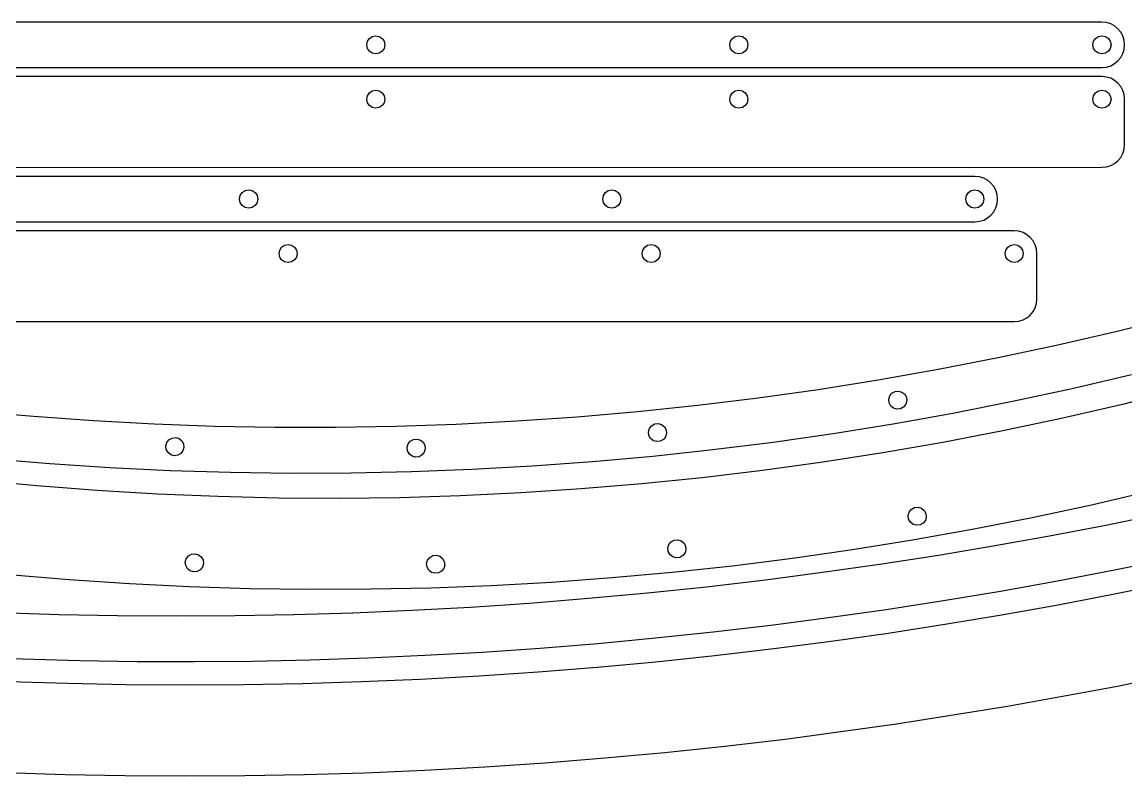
# Model space of a CAD drawing. Extents: x -2300 to 2026, y -6513 to 1502.
# Drawn here: x -1941.8 to -1698.6, y 870.2 to 1036.2 of the extents above; entities that cross this region are included whole.
import ezdxf

# ---------------------------------------------------------------- set-up
doc = ezdxf.new("R2010")
doc.units = 0

msp = doc.modelspace()

# ---------------------------------------------------------------- linework, layer by layer
at = {"layer": 'Layer 1'}
for p, q in [((-1703.85, 1036.22994), (-2183.85, 1036.23)), ((-1702.839913, 1036.128721), (-1703.85, 1036.22994)), ((-1701.900211, 1035.838263), (-1702.839913, 1036.128721)), ((-1701.050711, 1035.378364), (-1701.900211, 1035.838263)), ((-1700.31123, 1034.768822), (-1701.050711, 1035.378364)), ((-1699.701583, 1034.029436), (-1700.31123, 1034.768822)), ((-1699.241587, 1033.180003), (-1699.701583, 1034.029436)), ((-1865.85065, 1031.21216), (-1865.693436, 1031.990639)), ((-1865.693436, 1031.990639), (-1865.264724, 1032.62635)), ((-1865.264724, 1032.62635), (-1864.628914, 1033.054918)), ((-1864.628914, 1033.054918), (-1863.8504, 1033.21197)), ((-1863.8504, 1033.21197), (-1863.072041, 1033.054794)), ((-1863.072041, 1033.054794), (-1862.436347, 1032.626182)), ((-1862.436347, 1032.626182), (-1862.007672, 1031.990512)), ((-1862.007672, 1031.990512), (-1861.85037, 1031.21216)), ((-1785.85025, 1031.21216), (-1785.693036, 1031.990639)), ((-1785.693036, 1031.990639), (-1785.264324, 1032.62635)), ((-1785.264324, 1032.62635), (-1784.628514, 1033.054918)), ((-1784.628514, 1033.054918), (-1783.85, 1033.21197)), ((-1783.85, 1033.21197), (-1783.071744, 1033.054794)), ((-1783.071744, 1033.054794), (-1782.436277, 1032.626182)), ((-1782.436277, 1032.626182), (-1782.007829, 1031.990512)), ((-1782.007829, 1031.990512), (-1781.85063, 1031.21216)), ((-1705.85047, 1031.21216), (-1705.693222, 1031.990639)), ((-1705.693222, 1031.990639), (-1705.264435, 1032.62635)), ((-1705.264435, 1032.62635), (-1704.628548, 1033.054918)), ((-1704.628548, 1033.054918), (-1703.85, 1033.21197)), ((-1703.85, 1033.21197), (-1703.071676, 1033.054794)), ((-1703.071676, 1033.054794), (-1702.436058, 1032.626182)), ((-1702.436058, 1032.626182), (-1702.007458, 1031.990512)), ((-1702.007458, 1031.990512), (-1701.85019, 1031.21216)), ((-1698.951057, 1032.240322), (-1699.241587, 1033.180003)), ((-1698.84981, 1031.23019), (-1698.951057, 1032.240322)), ((-1865.693561, 1030.433622), (-1865.85065, 1031.21216)), ((-1865.264892, 1029.797973), (-1865.693561, 1030.433622)), ((-1864.629041, 1029.369465), (-1865.264892, 1029.797973)), ((-1863.8504, 1029.21235), (-1864.629041, 1029.369465)), ((-1863.071828, 1029.369494), (-1863.8504, 1029.21235)), ((-1863.8504, 1029.21235), (-1863.8504, 1029.21235)), ((-1862.436103, 1029.798053), (-1863.071828, 1029.369494)), ((-1862.007519, 1030.433712), (-1862.436103, 1029.798053)), ((-1861.85037, 1031.21216), (-1862.007519, 1030.433712)), ((-1785.693161, 1030.433622), (-1785.85025, 1031.21216)), ((-1785.264492, 1029.797973), (-1785.693161, 1030.433622)), ((-1784.628641, 1029.369465), (-1785.264492, 1029.797973)), ((-1783.85, 1029.21235), (-1784.628641, 1029.369465)), ((-1783.071532, 1029.369494), (-1783.85, 1029.21235)), ((-1783.85, 1029.21235), (-1783.85, 1029.21235)), ((-1782.436033, 1029.798053), (-1783.071532, 1029.369494)), ((-1782.007676, 1030.433712), (-1782.436033, 1029.798053)), ((-1781.85063, 1031.21216), (-1782.007676, 1030.433712)), ((-1705.693376, 1030.433622), (-1705.85047, 1031.21216)), ((-1705.264681, 1029.797973), (-1705.693376, 1030.433622)), ((-1704.628764, 1029.369465), (-1705.264681, 1029.797973)), ((-1703.85, 1029.21235), (-1704.628764, 1029.369465)), ((-1703.071555, 1029.369494), (-1703.85, 1029.21235)), ((-1703.85, 1029.21235), (-1703.85, 1029.21235)), ((-1702.435895, 1029.798053), (-1703.071555, 1029.369494)), ((-1702.007335, 1030.433712), (-1702.435895, 1029.798053)), ((-1701.85019, 1031.21216), (-1702.007335, 1030.433712)), ((-1699.701583, 1028.430805), (-1699.241587, 1029.280308)), ((-1699.241587, 1029.280308), (-1698.951057, 1030.220039)), ((-1698.951057, 1030.220039), (-1698.84981, 1031.23019)), ((-1702.839913, 1026.331238), (-1701.900211, 1026.621746)), ((-1701.900211, 1026.621746), (-1701.050711, 1027.081715)), ((-1701.050711, 1027.081715), (-1700.31123, 1027.691337)), ((-1700.31123, 1027.691337), (-1699.701583, 1028.430805)), ((-2183.85, 1026.23006), (-1703.85, 1026.23)), ((-1703.85019, 1024.23019), (-2183.85, 1024.23)), ((-1702.840103, 1024.128952), (-1703.85019, 1024.23019)), ((-1703.85, 1026.23), (-1702.839913, 1026.331238)), ((-1701.900401, 1023.838444), (-1702.840103, 1024.128952)), ((-1701.050901, 1023.378475), (-1701.900401, 1023.838444)), ((-1700.31142, 1022.768853), (-1701.050901, 1023.378475)), ((-1699.701773, 1022.029385), (-1700.31142, 1022.768853)), ((-1699.241777, 1021.179882), (-1699.701773, 1022.029385)), ((-1865.85065, 1019.23013), (-1865.693436, 1020.008609)), ((-1865.693561, 1018.451465), (-1865.85065, 1019.23013)), ((-1865.693436, 1020.008609), (-1865.264724, 1020.64432)), ((-1865.264724, 1020.64432), (-1864.628914, 1021.072888)), ((-1864.628914, 1021.072888), (-1863.8504, 1021.22994)), ((-1863.8504, 1021.22994), (-1863.072041, 1021.072764)), ((-1863.072041, 1021.072764), (-1862.436347, 1020.644152)), ((-1862.436347, 1020.644152), (-1862.007672, 1020.008482)), ((-1862.007672, 1020.008482), (-1861.85037, 1019.23013)), ((-1861.85037, 1019.23013), (-1862.007519, 1018.451586)), ((-1785.85025, 1019.23013), (-1785.693036, 1020.008609)), ((-1785.693161, 1018.451465), (-1785.85025, 1019.23013)), ((-1785.693036, 1020.008609), (-1785.264324, 1020.64432)), ((-1785.264324, 1020.64432), (-1784.628514, 1021.072888)), ((-1784.628514, 1021.072888), (-1783.85, 1021.22994)), ((-1783.85, 1021.22994), (-1783.071744, 1021.072764)), ((-1783.071744, 1021.072764), (-1782.436277, 1020.644152)), ((-1782.436277, 1020.644152), (-1782.007829, 1020.008482)), ((-1782.007829, 1020.008482), (-1781.85063, 1019.23013)), ((-1781.85063, 1019.23013), (-1782.007676, 1018.451586)), ((-1705.85047, 1019.23013), (-1705.693222, 1020.008609)), ((-1705.693376, 1018.451465), (-1705.85047, 1019.23013)), ((-1705.693222, 1020.008609), (-1705.264435, 1020.64432)), ((-1705.264435, 1020.64432), (-1704.628548, 1021.072888)), ((-1704.628548, 1021.072888), (-1703.85, 1021.22994)), ((-1703.85, 1021.22994), (-1703.071676, 1021.072764)), ((-1703.071676, 1021.072764), (-1702.436058, 1020.644152)), ((-1702.436058, 1020.644152), (-1702.007458, 1020.008482)), ((-1702.007458, 1020.008482), (-1701.85019, 1019.23013)), ((-1701.85019, 1019.23013), (-1702.007335, 1018.451586)), ((-1698.951247, 1020.240151), (-1699.241777, 1021.179882)), ((-1698.85, 1019.23), (-1698.951247, 1020.240151)), ((-1698.84981, 1009.23019), (-1698.85, 1019.23)), ((-1865.264892, 1017.815751), (-1865.693561, 1018.451465)), ((-1864.629041, 1017.387218), (-1865.264892, 1017.815751)), ((-1863.8504, 1017.2301), (-1864.629041, 1017.387218)), ((-1863.071828, 1017.387341), (-1863.8504, 1017.2301)), ((-1863.8504, 1017.2301), (-1863.8504, 1017.2301)), ((-1862.436103, 1017.815912), (-1863.071828, 1017.387341)), ((-1862.007519, 1018.451586), (-1862.436103, 1017.815912)), ((-1785.264492, 1017.815751), (-1785.693161, 1018.451465)), ((-1784.628641, 1017.387218), (-1785.264492, 1017.815751)), ((-1783.85, 1017.2301), (-1784.628641, 1017.387218)), ((-1783.071532, 1017.387341), (-1783.85, 1017.2301)), ((-1783.85, 1017.2301), (-1783.85, 1017.2301)), ((-1782.436033, 1017.815912), (-1783.071532, 1017.387341)), ((-1782.007676, 1018.451586), (-1782.436033, 1017.815912)), ((-1705.264681, 1017.815751), (-1705.693376, 1018.451465)), ((-1704.628764, 1017.387218), (-1705.264681, 1017.815751)), ((-1703.85, 1017.2301), (-1704.628764, 1017.387218)), ((-1703.071555, 1017.387341), (-1703.85, 1017.2301)), ((-1703.85, 1017.2301), (-1703.85, 1017.2301)), ((-1702.435895, 1017.815912), (-1703.071555, 1017.387341)), ((-1702.007335, 1018.451586), (-1702.435895, 1017.815912)), ((-1699.701583, 1006.430805), (-1699.241587, 1007.280308)), ((-1699.241587, 1007.280308), (-1698.951057, 1008.220039)), ((-1698.951057, 1008.220039), (-1698.84981, 1009.23019)), ((-1702.839913, 1004.331238), (-1701.900211, 1004.621746)), ((-1701.900211, 1004.621746), (-1701.050711, 1005.081715)), ((-1701.050711, 1005.081715), (-1700.31123, 1005.691338)), ((-1700.31123, 1005.691338), (-1699.701583, 1006.430805)), ((-2183.84981, 1004.22981), (-1703.85, 1004.23)), ((-1731.85, 1002.23394), (-2051.85, 1002.23)), ((-1730.839868, 1002.132702), (-1731.85, 1002.23394)), ((-1729.900187, 1001.842194), (-1730.839868, 1002.132702)), ((-1703.85, 1004.23), (-1702.839913, 1004.331238)), ((-1729.050754, 1001.382225), (-1729.900187, 1001.842194)), ((-1728.311367, 1000.772602), (-1729.050754, 1001.382225)), ((-1727.701826, 1000.033135), (-1728.311367, 1000.772602)), ((-1727.241927, 999.183632), (-1727.701826, 1000.033135)), ((-1893.84937, 997.24784), (-1893.692293, 998.026257)), ((-1893.692171, 996.469454), (-1893.84937, 997.24784)), ((-1893.692293, 998.026257), (-1893.263884, 998.661865)), ((-1893.263884, 998.661865), (-1892.628376, 999.090413)), ((-1892.628376, 999.090413), (-1891.85, 999.24765)), ((-1891.85, 999.24765), (-1891.071325, 999.090535)), ((-1891.85, 999.24765), (-1891.85, 999.24765)), ((-1891.071325, 999.090535), (-1890.435397, 998.662027)), ((-1890.435397, 998.662027), (-1890.006654, 998.026378)), ((-1889.84953, 997.24784), (-1890.006778, 996.469358)), ((-1890.006654, 998.026378), (-1889.84953, 997.24784)), ((-1813.84941, 997.24784), (-1813.692295, 998.026257)), ((-1813.692235, 996.469454), (-1813.84941, 997.24784)), ((-1813.692295, 998.026257), (-1813.263787, 998.661865)), ((-1813.263787, 998.661865), (-1812.628138, 999.090413)), ((-1812.628138, 999.090413), (-1811.8496, 999.24765)), ((-1811.8496, 999.24765), (-1811.070956, 999.090535)), ((-1811.8496, 999.24765), (-1811.8496, 999.24765)), ((-1811.070956, 999.090535), (-1810.43508, 998.662027)), ((-1810.43508, 998.662027), (-1810.006347, 998.026378)), ((-1809.84913, 997.24784), (-1810.006378, 996.469358)), ((-1810.006347, 998.026378), (-1809.84913, 997.24784)), ((-1733.84897, 997.24784), (-1733.691924, 998.026257)), ((-1733.691863, 996.469454), (-1733.84897, 997.24784)), ((-1733.691924, 998.026257), (-1733.263567, 998.661865)), ((-1733.263567, 998.661865), (-1732.628068, 999.090413)), ((-1732.628068, 999.090413), (-1731.8496, 999.24765)), ((-1731.8496, 999.24765), (-1731.070959, 999.090535)), ((-1731.8496, 999.24765), (-1731.8496, 999.24765)), ((-1731.070959, 999.090535), (-1730.435107, 998.662027)), ((-1730.435107, 998.662027), (-1730.006439, 998.026378)), ((-1729.84935, 997.24784), (-1730.006564, 996.469358)), ((-1730.006439, 998.026378), (-1729.84935, 997.24784)), ((-1726.951469, 998.243901), (-1727.241927, 999.183632)), ((-1726.85025, 997.23375), (-1726.951469, 998.243901)), ((-1726.951469, 996.223618), (-1726.85025, 997.23375)), ((-1893.263722, 995.833708), (-1893.692171, 996.469454)), ((-1892.628256, 995.405021), (-1893.263722, 995.833708)), ((-1891.85, 995.24781), (-1892.628256, 995.405021)), ((-1891.071452, 995.404989), (-1891.85, 995.24781)), ((-1890.435565, 995.833623), (-1891.071452, 995.404989)), ((-1890.006778, 996.469358), (-1890.435565, 995.833623)), ((-1813.263625, 995.833708), (-1813.692235, 996.469454)), ((-1812.627955, 995.405021), (-1813.263625, 995.833708)), ((-1811.8496, 995.24781), (-1812.627955, 995.405021)), ((-1811.071052, 995.404989), (-1811.8496, 995.24781)), ((-1810.435165, 995.833623), (-1811.071052, 995.404989)), ((-1810.006378, 996.469358), (-1810.435165, 995.833623)), ((-1733.263405, 995.833708), (-1733.691863, 996.469454)), ((-1732.627887, 995.405021), (-1733.263405, 995.833708)), ((-1731.8496, 995.24781), (-1732.627887, 995.405021)), ((-1731.071086, 995.404989), (-1731.8496, 995.24781)), ((-1730.435275, 995.833623), (-1731.071086, 995.404989)), ((-1730.006564, 996.469358), (-1730.435275, 995.833623)), ((-1727.701826, 994.434504), (-1727.241927, 995.283937)), ((-1727.241927, 995.283937), (-1726.951469, 996.223618)), ((-1731.85, 992.234), (-1730.839868, 992.335219)), ((-1730.839868, 992.335219), (-1729.900187, 992.625677)), ((-1729.900187, 992.625677), (-1729.050754, 993.085576)), ((-1729.050754, 993.085576), (-1728.311367, 993.695118)), ((-1728.311367, 993.695118), (-1727.701826, 994.434504)), ((-2051.85, 992.23006), (-1731.85, 992.234)), ((-1723.17019, 990.23424), (-2043.18, 990.234)), ((-1722.160039, 990.132999), (-1723.17019, 990.23424)), ((-1721.220308, 989.842484), (-1722.160039, 990.132999)), ((-1720.370805, 989.382504), (-1721.220308, 989.842484)), ((-1719.631337, 988.77287), (-1720.370805, 989.382504)), ((-1719.021715, 988.033392), (-1719.631337, 988.77287)), ((-1718.561746, 987.183881), (-1719.021715, 988.033392)), ((-1885.17047, 985.23318), (-1885.013222, 986.011671)), ((-1885.013346, 984.454602), (-1885.17047, 985.23318)), ((-1885.013222, 986.011671), (-1884.584435, 986.647394)), ((-1884.584435, 986.647394), (-1883.948548, 987.075979)), ((-1883.948548, 987.075979), (-1883.17, 987.23306)), ((-1883.17, 987.23306), (-1882.391744, 987.075821)), ((-1882.391744, 987.075821), (-1881.756278, 986.647197)), ((-1881.756278, 986.647197), (-1881.327829, 986.011535)), ((-1881.327829, 986.011535), (-1881.17063, 985.23318)), ((-1881.17063, 985.23318), (-1881.327707, 984.454714)), ((-1805.17045, 985.23318), (-1805.013236, 986.011671)), ((-1805.013361, 984.454602), (-1805.17045, 985.23318)), ((-1805.013236, 986.011671), (-1804.584525, 986.647394)), ((-1804.584525, 986.647394), (-1803.948714, 987.075979)), ((-1803.948714, 987.075979), (-1803.1702, 987.23306)), ((-1803.1702, 987.23306), (-1802.391841, 987.075821)), ((-1802.391841, 987.075821), (-1801.756147, 986.647197)), ((-1801.756147, 986.647197), (-1801.327472, 986.011535)), ((-1801.327472, 986.011535), (-1801.17017, 985.23318)), ((-1801.17017, 985.23318), (-1801.327319, 984.454714)), ((-1725.17003, 985.23318), (-1725.01285, 986.011671)), ((-1725.012882, 984.454602), (-1725.17003, 985.23318)), ((-1725.01285, 986.011671), (-1724.584214, 986.647394)), ((-1724.584214, 986.647394), (-1723.948479, 987.075979)), ((-1723.948479, 987.075979), (-1723.17, 987.23306)), ((-1723.17, 987.23306), (-1722.391676, 987.075821)), ((-1722.391676, 987.075821), (-1721.756058, 986.647197)), ((-1721.756058, 986.647197), (-1721.327458, 986.011535)), ((-1721.327458, 986.011535), (-1721.17019, 985.23318)), ((-1721.17019, 985.23318), (-1721.327336, 984.454714)), ((-1718.271238, 986.244147), (-1718.561746, 987.183881)), ((-1718.17, 985.234), (-1718.271238, 986.244147)), ((-1718.16981, 975.23321), (-1718.17, 985.234)), ((-1884.584603, 983.818932), (-1885.013346, 984.454602)), ((-1883.948675, 983.390416), (-1884.584603, 983.818932)), ((-1883.17, 983.2333), (-1883.948675, 983.390416)), ((-1882.391624, 983.390502), (-1883.17, 983.2333)), ((-1883.17, 983.2333), (-1883.17, 983.2333)), ((-1881.756116, 983.819064), (-1882.391624, 983.390502)), ((-1881.327707, 984.454714), (-1881.756116, 983.819064)), ((-1804.584693, 983.818932), (-1805.013361, 984.454602)), ((-1803.948841, 983.390416), (-1804.584693, 983.818932)), ((-1803.1702, 983.2333), (-1803.948841, 983.390416)), ((-1802.391628, 983.390502), (-1803.1702, 983.2333)), ((-1803.1702, 983.2333), (-1803.1702, 983.2333)), ((-1801.755903, 983.819064), (-1802.391628, 983.390502)), ((-1801.327319, 984.454714), (-1801.755903, 983.819064)), ((-1724.5843, 983.818932), (-1725.012882, 984.454602)), ((-1723.948575, 983.390416), (-1724.5843, 983.818932)), ((-1723.17, 983.2333), (-1723.948575, 983.390416)), ((-1722.391555, 983.390502), (-1723.17, 983.2333)), ((-1723.17, 983.2333), (-1723.17, 983.2333)), ((-1721.755895, 983.819064), (-1722.391555, 983.390502)), ((-1721.327336, 984.454714), (-1721.755895, 983.819064)), ((-1719.021525, 972.433832), (-1718.561556, 973.283338)), ((-1718.561556, 973.283338), (-1718.271048, 974.223067)), ((-1718.271048, 974.223067), (-1718.16981, 975.23321)), ((-1722.159849, 970.33424), (-1721.220118, 970.624753)), ((-1721.220118, 970.624753), (-1720.370615, 971.084729)), ((-1720.370615, 971.084729), (-1719.631148, 971.694359)), ((-1719.631148, 971.694359), (-1719.021525, 972.433832)), ((-1687.403204, 971.36225), (-1700.480265, 968.082839)), ((-2043.18025, 970.23379), (-1723.17, 970.233)), ((-1723.17, 970.233), (-1722.159849, 970.33424)), ((-1700.480265, 968.082839), (-1713.594618, 965.040322)), ((-1713.594618, 965.040322), (-1726.743159, 962.234431)), ((-1726.743159, 962.234431), (-1739.922782, 959.664898)), ((-1739.922782, 959.664898), (-1753.130382, 957.331456)), ((-1710.413294, 955.502379), (-1697.323432, 958.556803)), ((-1753.130382, 957.331456), (-1766.362856, 955.233837)), ((-1766.362856, 955.233837), (-1779.617098, 953.371773)), ((-1750.820187, 953.129044), (-1750.607045, 953.865456)), ((-1750.607045, 953.865456), (-1750.133341, 954.46819)), ((-1750.133341, 954.46819), (-1749.44055, 954.85632)), ((-1749.44055, 954.85632), (-1748.651143, 954.945358)), ((-1748.651143, 954.945358), (-1747.914544, 954.732272)), ((-1747.914544, 954.732272), (-1747.311638, 954.258579)), ((-1747.311638, 954.258579), (-1746.92331, 953.5658)), ((-1746.92331, 953.5658), (-1746.9233, 953.56579)), ((-1746.9233, 953.56579), (-1746.834274, 952.77633)), ((-1723.537051, 952.680591), (-1710.413294, 955.502379)), ((-1686.250803, 955.285508), (-1699.352285, 952.013496)), ((-1792.890004, 951.744996), (-1806.178468, 950.353239)), ((-1779.617098, 953.371773), (-1792.890004, 951.744996)), ((-1750.73129, 952.33988), (-1750.820187, 953.129044)), ((-1750.343183, 951.646831), (-1750.73129, 952.33988)), ((-1749.740399, 951.172874), (-1750.343183, 951.646831)), ((-1749.003888, 950.959578), (-1749.740399, 951.172874)), ((-1748.2146, 951.04851), (-1749.003888, 950.959578)), ((-1747.5214, 951.436705), (-1748.2146, 951.04851)), ((-1747.047466, 952.03964), (-1747.5214, 951.436705)), ((-1746.834274, 952.77633), (-1747.047466, 952.03964)), ((-1736.691691, 950.091192), (-1723.537051, 952.680591)), ((-1699.352285, 952.013496), (-1712.491491, 948.982307)), ((-1939.235807, 949.302831), (-1952.490506, 950.478615)), ((-1925.962515, 948.35912), (-1939.235807, 949.302831)), ((-1819.479387, 949.196234), (-1832.789655, 948.273712)), ((-1806.178468, 950.353239), (-1819.479387, 949.196234)), ((-1749.874201, 947.733937), (-1736.691691, 950.091192)), ((-1712.491491, 948.982307), (-1725.665216, 946.191666)), ((-1912.673734, 947.647752), (-1925.962515, 948.35912)), ((-1899.372569, 947.168992), (-1912.673734, 947.647752)), ((-1886.062126, 946.923111), (-1899.372569, 947.168992)), ((-1872.745508, 946.910374), (-1886.062126, 946.923111)), ((-1859.42582, 947.13105), (-1872.745508, 946.910374)), ((-1846.106168, 947.585407), (-1859.42582, 947.13105)), ((-1832.789655, 948.273712), (-1846.106168, 947.585407)), ((-1803.769926, 945.967187), (-1803.556619, 946.70376)), ((-1803.556619, 946.70376), (-1803.082661, 947.306601)), ((-1803.082661, 947.306601), (-1802.38964, 947.69472)), ((-1802.38964, 947.69472), (-1801.60048, 947.78366)), ((-1801.60048, 947.78366), (-1800.864021, 947.570449)), ((-1800.864021, 947.570449), (-1800.261215, 947.096641)), ((-1800.261215, 947.096641), (-1799.87301, 946.40379)), ((-1799.87301, 946.40379), (-1799.873, 946.40378)), ((-1799.873, 946.40378), (-1799.784084, 945.614554)), ((-1763.08157, 945.608579), (-1749.874201, 947.733937)), ((-1725.665216, 946.191666), (-1738.870256, 943.641301)), ((-1909.885089, 943.600068), (-1909.411125, 944.202833)), ((-1909.411125, 944.202833), (-1908.7181, 944.590914)), ((-1908.7181, 944.590914), (-1907.928943, 944.679888)), ((-1907.928943, 944.679888), (-1907.192491, 944.466751)), ((-1907.192491, 944.466751), (-1906.589691, 943.993016)), ((-1906.589691, 943.993016), (-1906.20149, 943.300194)), ((-1856.714975, 943.287701), (-1856.241271, 943.890476)), ((-1856.241271, 943.890476), (-1855.54848, 944.27873)), ((-1855.54848, 944.27873), (-1854.759332, 944.367673)), ((-1854.759332, 944.367673), (-1854.022882, 944.154485)), ((-1854.022882, 944.154485), (-1853.420087, 943.680739)), ((-1803.68099, 945.17787), (-1803.769926, 945.967187)), ((-1803.292783, 944.484875), (-1803.68099, 945.17787)), ((-1802.689782, 944.01106), (-1803.292783, 944.484875)), ((-1801.95306, 943.79791), (-1802.689782, 944.01106)), ((-1801.16369, 943.88691), (-1801.95306, 943.79791)), ((-1800.470902, 944.275113), (-1801.16369, 943.88691)), ((-1799.997209, 944.877996), (-1800.470902, 944.275113)), ((-1799.784084, 945.614554), (-1799.997209, 944.877996)), ((-1789.558834, 942.052568), (-1776.310785, 943.714872)), ((-1776.310785, 943.714872), (-1763.08157, 945.608579)), ((-1910.098397, 942.863568), (-1909.885089, 943.600068)), ((-1910.00945, 942.074284), (-1910.098397, 942.863568)), ((-1909.621206, 941.38138), (-1910.00945, 942.074284)), ((-1909.018317, 940.907697), (-1909.621206, 941.38138)), ((-1906.325761, 941.774615), (-1906.799534, 941.171875)), ((-1906.112595, 942.511029), (-1906.325761, 941.774615)), ((-1906.2015, 943.300194), (-1906.112595, 942.511029)), ((-1906.20149, 943.300194), (-1906.2015, 943.300194)), ((-1856.928117, 942.55133), (-1856.714975, 943.287701)), ((-1856.83922, 941.76229), (-1856.928117, 942.55133)), ((-1856.451118, 941.069239), (-1856.83922, 941.76229)), ((-1853.156075, 941.462038), (-1853.629763, 940.85913)), ((-1853.420087, 943.680739), (-1853.0319, 942.98801)), ((-1852.942965, 942.198658), (-1853.156075, 941.462038)), ((-1853.0319, 942.98801), (-1852.942965, 942.198658)), ((-1853.0319, 942.98801), (-1853.0319, 942.98801)), ((-1802.822705, 940.621422), (-1789.558834, 942.052568)), ((-1752.103406, 941.330937), (-1765.361461, 939.260301)), ((-1738.870256, 943.641301), (-1752.103406, 941.330937)), ((-1948.908094, 940.064716), (-1935.668977, 938.969397)), ((-1935.668977, 938.969397), (-1922.412549, 938.102525)), ((-1908.281745, 940.69467), (-1909.018317, 940.907697)), ((-1907.49245, 940.783734), (-1908.281745, 940.69467)), ((-1906.799534, 941.171875), (-1907.49245, 940.783734)), ((-1855.848336, 940.595282), (-1856.451118, 941.069239)), ((-1855.111832, 940.381986), (-1855.848336, 940.595282)), ((-1854.32256, 940.47092), (-1855.111832, 940.381986)), ((-1853.629763, 940.85913), (-1854.32256, 940.47092)), ((-1829.385866, 938.451616), (-1816.099386, 939.421187)), ((-1816.099386, 939.421187), (-1802.822705, 940.621422)), ((-1765.361461, 939.260301), (-1778.641217, 937.429121)), ((-1922.412549, 938.102525), (-1909.141822, 937.464345)), ((-1909.141822, 937.464345), (-1895.859809, 937.055104)), ((-1895.859809, 937.055104), (-1882.569521, 936.875049)), ((-1882.569521, 936.875049), (-1869.273971, 936.924427)), ((-1869.273971, 936.924427), (-1855.97617, 937.203483)), ((-1855.97617, 937.203483), (-1842.679131, 937.712463)), ((-1842.679131, 937.712463), (-1829.385866, 938.451616)), ((-1778.641217, 937.429121), (-1791.939469, 935.837122)), ((-1938.524416, 934.03289), (-1951.79465, 935.289737)), ((-1925.234221, 933.011943), (-1938.524416, 934.03289)), ((-1805.253012, 934.48403), (-1818.578641, 933.369574)), ((-1791.939469, 935.837122), (-1805.253012, 934.48403)), ((-1911.92727, 932.227169), (-1925.234221, 933.011943)), ((-1898.606767, 931.678842), (-1911.92727, 932.227169)), ((-1885.275918, 931.367235), (-1898.606767, 931.678842)), ((-1845.25334, 931.855469), (-1858.596, 931.455275)), ((-1831.913152, 932.493478), (-1845.25334, 931.855469)), ((-1818.578641, 933.369574), (-1831.913152, 932.493478)), ((-1706.128745, 929.909318), (-1693.038435, 932.963108)), ((-1871.937928, 931.292621), (-1885.275918, 931.367235)), ((-1858.596, 931.455275), (-1871.937928, 931.292621)), ((-1745.845857, 928.873664), (-1745.1529, 929.26183)), ((-1745.1529, 929.26183), (-1744.363723, 929.350813)), ((-1744.363723, 929.350813), (-1743.627209, 929.137715)), ((-1743.627209, 929.137715), (-1743.024342, 928.664019)), ((-1719.252928, 927.088306), (-1706.128745, 929.909318)), ((-1746.532848, 927.534475), (-1746.319678, 928.270901)), ((-1746.44385, 926.74532), (-1746.532848, 927.534475)), ((-1746.055836, 926.05226), (-1746.44385, 926.74532)), ((-1746.319678, 928.270901), (-1745.845857, 928.873664)), ((-1743.024342, 928.664019), (-1742.63611, 927.97121)), ((-1742.547067, 927.181741), (-1742.76023, 926.445059)), ((-1742.63611, 927.97121), (-1742.6361, 927.9712)), ((-1742.6361, 927.9712), (-1742.547067, 927.181741)), ((-1732.407975, 924.499813), (-1719.252928, 927.088306)), ((-1690.629183, 927.869325), (-1702.993572, 925.346166)), ((-1745.453045, 925.578313), (-1746.055836, 926.05226)), ((-1745.590874, 922.143582), (-1732.407975, 924.499813)), ((-1744.716491, 925.365037), (-1745.453045, 925.578313)), ((-1743.92719, 925.45399), (-1744.716491, 925.365037)), ((-1743.2341, 925.842145), (-1743.92719, 925.45399)), ((-1742.76023, 926.445059), (-1743.2341, 925.842145)), ((-1702.993572, 925.346166), (-1715.399551, 922.969173)), ((-1798.795135, 921.712079), (-1798.10214, 922.10018)), ((-1798.10214, 922.10018), (-1797.313077, 922.189094)), ((-1797.313077, 922.189094), (-1796.576607, 921.975891)), ((-1796.576607, 921.975891), (-1795.973747, 921.502101)), ((-1758.798616, 920.019355), (-1745.590874, 922.143582)), ((-1715.399551, 922.969173), (-1727.845966, 920.739)), ((-1799.482348, 920.372668), (-1799.26905, 921.109246)), ((-1799.39349, 919.58333), (-1799.482348, 920.372668)), ((-1799.005317, 918.890334), (-1799.39349, 919.58333)), ((-1799.26905, 921.109246), (-1798.795135, 921.712079)), ((-1795.973747, 921.502101), (-1795.58551, 920.80925)), ((-1795.496595, 920.02001), (-1795.709719, 919.283452)), ((-1795.58551, 920.80925), (-1795.5855, 920.80924)), ((-1795.5855, 920.80924), (-1795.496595, 920.02001)), ((-1772.02819, 918.126875), (-1758.798616, 920.019355)), ((-1727.845966, 920.739), (-1740.331665, 918.656301)), ((-1905.810926, 917.269035), (-1905.597632, 918.005533)), ((-1905.72198, 916.479741), (-1905.810926, 917.269035)), ((-1905.597632, 918.005533), (-1905.123719, 918.60828)), ((-1905.123719, 918.60828), (-1904.43081, 918.996321)), ((-1904.43081, 918.996321), (-1903.641557, 919.085298)), ((-1903.641557, 919.085298), (-1902.905092, 918.872166)), ((-1902.905092, 918.872166), (-1902.302282, 918.398445)), ((-1902.302282, 918.398445), (-1901.91399, 917.705651)), ((-1901.914, 917.705651), (-1901.825136, 916.916483)), ((-1901.91399, 917.705651), (-1901.914, 917.705651)), ((-1852.640797, 916.956748), (-1852.427608, 917.69313)), ((-1852.55193, 916.1677), (-1852.640797, 916.956748)), ((-1852.427608, 917.69313), (-1851.9539, 918.295907)), ((-1851.9539, 918.295907), (-1851.26121, 918.68414)), ((-1851.26121, 918.68414), (-1850.471954, 918.773086)), ((-1850.471954, 918.773086), (-1849.735485, 918.559903)), ((-1849.735485, 918.559903), (-1849.132673, 918.086171)), ((-1849.132673, 918.086171), (-1848.74439, 917.39347)), ((-1848.7444, 917.39347), (-1848.655472, 916.604118)), ((-1848.74439, 917.39347), (-1848.7444, 917.39347)), ((-1798.402372, 918.416501), (-1799.005317, 918.890334)), ((-1797.665662, 918.203342), (-1798.402372, 918.416501)), ((-1796.87619, 918.29237), (-1797.665662, 918.203342)), ((-1796.183406, 918.680571), (-1796.87619, 918.29237)), ((-1795.709719, 919.283452), (-1796.183406, 918.680571)), ((-1785.276584, 916.465885), (-1772.02819, 918.126875)), ((-1740.331665, 918.656301), (-1752.855494, 916.721733)), ((-1701.109747, 915.527634), (-1688.636907, 918.072622)), ((-1905.333731, 915.786836), (-1905.72198, 916.479741)), ((-1904.73084, 915.313151), (-1905.333731, 915.786836)), ((-1903.994261, 915.100111), (-1904.73084, 915.313151)), ((-1903.20495, 915.189141), (-1903.994261, 915.100111)), ((-1902.512127, 915.577292), (-1903.20495, 915.189141)), ((-1902.03835, 916.180051), (-1902.512127, 915.577292)), ((-1901.825136, 916.916483), (-1902.03835, 916.180051)), ((-1852.163798, 915.474648), (-1852.55193, 916.1677)), ((-1851.560967, 915.000703), (-1852.163798, 915.474648)), ((-1850.824453, 914.787415), (-1851.560967, 915.000703)), ((-1850.03527, 914.87633), (-1850.824453, 914.787415)), ((-1849.342363, 915.264569), (-1850.03527, 914.87633)), ((-1848.868611, 915.867491), (-1849.342363, 915.264569)), ((-1848.655472, 916.604118), (-1848.868611, 915.867491)), ((-1811.817797, 913.837343), (-1798.54079, 915.036127)), ((-1798.54079, 915.036127), (-1785.276584, 916.465885)), ((-1765.4163, 914.935949), (-1778.012929, 913.299605)), ((-1752.855494, 916.721733), (-1765.4163, 914.935949)), ((-1713.624413, 913.130047), (-1701.109747, 915.527634)), ((-1944.629595, 914.496486), (-1931.390157, 913.399681)), ((-1931.390157, 913.399681), (-1918.133415, 912.531276)), ((-1918.133415, 912.531276), (-1904.86238, 911.891529)), ((-1851.695515, 911.624268), (-1838.39817, 912.131671)), ((-1838.39817, 912.131671), (-1825.104593, 912.869277)), ((-1825.104593, 912.869277), (-1811.817797, 913.837343)), ((-1778.012929, 913.299605), (-1790.999956, 911.773783)), ((-1726.179737, 910.880528), (-1713.624413, 913.130047)), ((-1688.749156, 912.699325), (-1701.113545, 910.176166)), ((-1904.86238, 911.891529), (-1891.580062, 911.480697)), ((-1891.580062, 911.480697), (-1878.289472, 911.299038)), ((-1878.289472, 911.299038), (-1864.993619, 911.346809)), ((-1864.993619, 911.346809), (-1851.695515, 911.624268)), ((-1803.988945, 910.410824), (-1816.978482, 909.21034)), ((-1790.999956, 911.773783), (-1803.988945, 910.410824)), ((-1738.774547, 908.779744), (-1726.179737, 910.880528)), ((-1701.113545, 910.176166), (-1713.519524, 907.799173)), ((-1842.953548, 907.295259), (-1855.936251, 906.57989)), ((-1829.967154, 908.171947), (-1842.953548, 907.295259)), ((-1816.978482, 909.21034), (-1829.967154, 908.171947)), ((-1751.407672, 906.828364), (-1738.774547, 908.779744)), ((-1713.519524, 907.799173), (-1725.965939, 905.569)), ((-1933.675417, 905.653732), (-1946.592655, 906.056735)), ((-1920.744617, 905.409325), (-1933.675417, 905.653732)), ((-1907.801665, 905.323903), (-1920.744617, 905.409325)), ((-1894.847966, 905.397854), (-1907.801665, 905.323903)), ((-1881.884929, 905.631565), (-1894.847966, 905.397854)), ((-1868.913849, 906.025454), (-1881.884929, 905.631565)), ((-1855.936251, 906.57989), (-1868.913849, 906.025454)), ((-1776.78419, 903.376481), (-1764.077944, 905.027053)), ((-1764.077944, 905.027053), (-1751.407672, 906.828364)), ((-1725.965939, 905.569), (-1738.451638, 903.486301)), ((-1789.488803, 901.881623), (-1776.78419, 903.376481)), ((-1738.451638, 903.486301), (-1750.975467, 901.551733)), ((-1814.901982, 899.356233), (-1802.195162, 900.54167)), ((-1802.195162, 900.54167), (-1789.488803, 901.881623)), ((-1750.975467, 901.551733), (-1763.536273, 899.765949)), ((-1840.311874, 897.447347), (-1827.607981, 898.324922)), ((-1827.607981, 898.324922), (-1814.901982, 899.356233)), ((-1776.132902, 898.129605), (-1789.119925, 896.603782)), ((-1763.536273, 899.765949), (-1776.132902, 898.129605)), ((-1954.340333, 896.402984), (-1941.713161, 895.914474)), ((-1941.713161, 895.914474), (-1929.072329, 895.576191)), ((-1929.072329, 895.576191), (-1916.419121, 895.388527)), ((-1916.419121, 895.388527), (-1903.754821, 895.351871)), ((-1903.754821, 895.351871), (-1891.080713, 895.466612)), ((-1891.080713, 895.466612), (-1878.398081, 895.73314)), ((-1878.398081, 895.73314), (-1865.708207, 896.151846)), ((-1865.708207, 896.151846), (-1853.012377, 896.723118)), ((-1853.012377, 896.723118), (-1840.311874, 897.447347)), ((-1802.108904, 895.240818), (-1815.098428, 894.04033)), ((-1789.119925, 896.603782), (-1802.108904, 895.240818)), ((-1828.08709, 893.001933), (-1841.073477, 892.125242)), ((-1815.098428, 894.04033), (-1828.08709, 893.001933)), ((-1700.390823, 889.938459), (-1676.259321, 894.925931)), ((-1931.795552, 890.483724), (-1944.712916, 890.88673)), ((-1918.86467, 890.239316), (-1931.795552, 890.483724)), ((-1905.921668, 890.153895), (-1918.86467, 890.239316)), ((-1892.967945, 890.227848), (-1905.921668, 890.153895)), ((-1880.004902, 890.461565), (-1892.967945, 890.227848)), ((-1867.033793, 890.855442), (-1880.004902, 890.461565)), ((-1854.056182, 891.409873), (-1867.033793, 890.855442)), ((-1841.073477, 892.125242), (-1854.056182, 891.409873)), ((-1724.67651, 885.498874), (-1700.390823, 889.938459)), ((-1749.108036, 881.611908), (-1724.67651, 885.498874)), ((-1773.677058, 878.282291), (-1749.108036, 881.611908)), ((-1786.910755, 876.727495), (-1773.677058, 878.282291)), ((-1800.14646, 875.338674), (-1786.910755, 876.727495)), ((-1826.618121, 873.057363), (-1813.382729, 874.11543)), ((-1813.382729, 874.11543), (-1800.14646, 875.338674)), ((-1945.460596, 870.901987), (-1932.297646, 870.491364)), ((-1879.522058, 870.468891), (-1866.304603, 870.870238)), ((-1866.304603, 870.870238), (-1853.0805, 871.435167)), ((-1853.0805, 871.435167), (-1839.851192, 872.164075)), ((-1839.851192, 872.164075), (-1826.618121, 873.057363)), ((-1932.297646, 870.491364), (-1919.120871, 870.242353)), ((-1919.120871, 870.242353), (-1905.931719, 870.155345)), ((-1905.931719, 870.155345), (-1892.731633, 870.230728)), ((-1892.731633, 870.230728), (-1879.522058, 870.468891))]:
    msp.add_line(p, q, dxfattribs=at)

doc.saveas('drawing.dxf')
